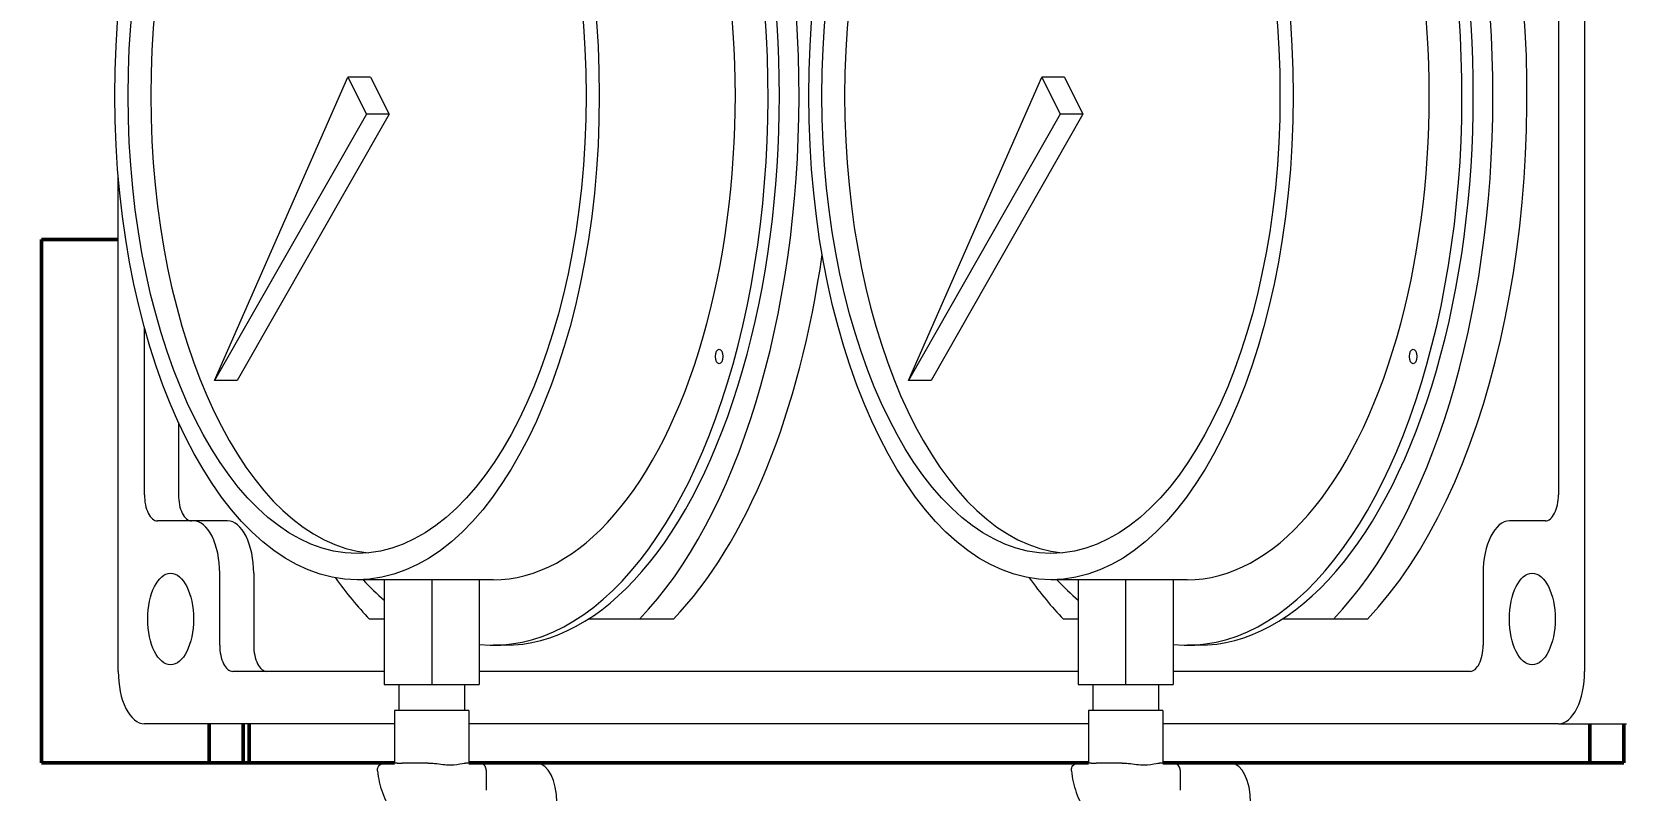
# Model space of a CAD drawing. Header units: inches. Extents: x 15 to 402, y 6 to 261.
# Drawn here: x 283.15 to 290.75, y 99.76 to 103.38 of the extents above; entities that cross this region are included whole.
import ezdxf

# ---------------------------------------------------------------- set-up
doc = ezdxf.new("R2010")
doc.units = ezdxf.units.IN
doc.header["$LTSCALE"] = 12
doc.header["$MEASUREMENT"] = 0
doc.layers.add('Dimension (ANSI)', color=7, linetype='Continuous', lineweight=25)
doc.layers.add('Visible (ANSI)', color=7, linetype='Continuous', lineweight=50)
doc.styles.add('MEMCOR Medium', font='arial.ttf')
doc.dimstyles.new('Default (ANSI)', dxfattribs={"dimscale": 12, "dimtxt": 0.15, "dimasz": 0.098425, "dimexe": 0.125, "dimexo": 0.0625, "dimgap": 0.031496, "dimtad": 0, "dimtih": 1, "dimtoh": 1, "dimdec": 4, "dimrnd": 1e-08, "dimzin": 3, "dimdsep": 46, "dimlunit": 5, "dimtxsty": 'MEMCOR Medium', "dimcen": 0.09, "dimdle": 0.393701, "dimclrd": 256, "dimclre": 256, "dimclrt": 256, "dimadec": 0, "dimazin": 1, "dimtfac": 0.8, "dimtofl": 0, "dimtmove": 0, "dimatfit": 3, "dimfxl": 1, "dimfrac": 1, "dimtolj": 1, "dimtzin": 4, "dimlwd": -1, "dimlwe": -1, "dimarcsym": 0})

# ---------------------------------------------------------------- blocks, each defined once
blk = doc.blocks.new('*D27')
at = {"layer": 'Defpoints', "color": 0, "transparency": 16777216}
for p in [(303.1786, 130.7691), (255.1653, 40.0141), (282.9742, 40.0141)]:
    blk.add_point(p, dxfattribs=at)
at = {"layer": 'Dimension (ANSI)', "transparency": 16777216}
for p, q in [((302.4286, 130.7691), (253.6653, 130.7691)), ((255.1653, 129.588), (255.1653, 91.5376)), ((255.1653, 41.1952), (255.1653, 79.2456)), ((282.2242, 40.0141), (253.6653, 40.0141))]:
    blk.add_line(p, q, dxfattribs=at)
for points in [[(254.9684, 129.588), (255.3621, 129.588), (255.1653, 130.7691)], [(254.9684, 41.1952), (255.3621, 41.1952), (255.1653, 40.0141)]]:
    blk.add_solid(points, dxfattribs=at)
at = {"layer": 'Dimension (ANSI)', "transparency": 16777216, "char_height": 1.8, "attachment_point": 5, "style": 'MEMCOR Medium'}
for s, insert in [('\\A1; \\fArial|b0|i0;\\H1.8000;90{\\H0.8x;\\S3#4;} in', (255.1653, 87.2406)), ('\\A1;[2305.2 mm]{\\P\\fArial|b0|i0;\\H1.8000;SHIPPING HEIGHT\\P\\fArial|b0|i0;\\H1.8000;REF.}', (255.1653, 81.0946))]:
    blk.add_mtext(s, dxfattribs=dict(at, insert=insert))

msp = doc.modelspace()

# ---------------------------------------------------------------- linework, layer by layer
at = {"layer": 'Visible (ANSI)', "linetype": 'Continuous', "lineweight": 18}
for p, q in [((290.558356, 107.826622), (290.558356, 100.326622)), ((290.433339, 106.982872), (290.433339, 101.170372)), ((284.017856, 101.715342), (284.654284, 103.164975)), ((284.762537, 103.164975), (284.654284, 103.164975)), ((284.654284, 103.164975), (284.742672, 102.988198)), ((284.762537, 103.164975), (284.850925, 102.988198)), ((287.330321, 101.715342), (287.966749, 103.164975)), ((288.075002, 103.164975), (287.966749, 103.164975)), ((287.966749, 103.164975), (288.055137, 102.988198)), ((288.075002, 103.164975), (288.16339, 102.988198)), ((284.742672, 102.988198), (284.017856, 101.715342)), ((284.850925, 102.988198), (284.126109, 101.715342)), ((284.850925, 102.988198), (284.742672, 102.988198)), ((288.055137, 102.988198), (287.330321, 101.715342)), ((288.16339, 102.988198), (287.438574, 101.715342)), ((288.16339, 102.988198), (288.055137, 102.988198)), ((283.558356, 100.326622), (283.558356, 102.691691)), ((283.683374, 101.170372), (283.683374, 101.969379)), ((284.126109, 101.715342), (284.017856, 101.715342)), ((287.438574, 101.715342), (287.330321, 101.715342)), ((283.845754, 101.514825), (283.845754, 101.170372)), ((283.917731, 101.045372), (283.745874, 101.045372)), ((284.080111, 101.045372), (283.917731, 101.045372)), ((290.370839, 101.045372), (290.198981, 101.045372)), ((284.042731, 100.451657), (284.042731, 100.795372)), ((284.205111, 100.795372), (284.205111, 100.451657)), ((290.073981, 100.795372), (290.073981, 100.451657)), ((284.827644, 100.764087), (284.698478, 100.764087)), ((284.827644, 100.764087), (284.827644, 100.264087)), ((285.054743, 100.764087), (284.827644, 100.764087)), ((285.054743, 100.764087), (285.054743, 100.264087)), ((285.281842, 100.764087), (285.054743, 100.764087)), ((285.281842, 100.764087), (285.281842, 100.264087)), ((285.347997, 100.764087), (285.281842, 100.764087)), ((288.140109, 100.764087), (288.010943, 100.764087)), ((288.140109, 100.764087), (288.140109, 100.264087)), ((288.367208, 100.764087), (288.140109, 100.764087)), ((288.367208, 100.764087), (288.367208, 100.264087)), ((288.594307, 100.764087), (288.367208, 100.764087)), ((288.594307, 100.764087), (288.594307, 100.264087)), ((288.660462, 100.764087), (288.594307, 100.764087)), ((284.827644, 100.576657), (284.75782, 100.576657)), ((286.046427, 100.576657), (285.802429, 100.576657)), ((286.208807, 100.576657), (286.046427, 100.576657)), ((288.140109, 100.576657), (288.070285, 100.576657)), ((289.358892, 100.576657), (289.114894, 100.576657)), ((289.521272, 100.576657), (289.358892, 100.576657)), ((285.402124, 100.451587), (285.347997, 100.451587)), ((288.714589, 100.451587), (288.660462, 100.451587)), ((284.827644, 100.326657), (284.105231, 100.326657)), ((288.140109, 100.326657), (285.281842, 100.326657)), ((290.011481, 100.326657), (288.594307, 100.326657)), ((284.827644, 100.264087), (285.054743, 100.264087)), ((284.897763, 100.264087), (284.897763, 100.139087)), ((285.054743, 100.264087), (285.281842, 100.264087)), ((285.211724, 100.264087), (285.211724, 100.139087)), ((288.140109, 100.264087), (288.367208, 100.264087)), ((288.210228, 100.264087), (288.210228, 100.139087)), ((288.367208, 100.264087), (288.594307, 100.264087)), ((288.524189, 100.264087), (288.524189, 100.139087)), ((285.232242, 100.139087), (284.877244, 100.139087)), ((284.877244, 100.139087), (284.877244, 99.889087)), ((285.232242, 100.139087), (285.232242, 99.889087)), ((288.544707, 100.139087), (288.189709, 100.139087)), ((288.189709, 100.139087), (288.189709, 99.889087)), ((288.544707, 100.139087), (288.544707, 99.889087)), ((284.877244, 100.076622), (283.683356, 100.076622)), ((288.189709, 100.076622), (285.232242, 100.076622)), ((290.433356, 100.076622), (288.544707, 100.076622)), ((290.433356, 100.076622), (290.758116, 100.076622)), ((284.890595, 99.889087), (284.830022, 99.889087)), ((284.974754, 99.889087), (284.91418, 99.889087)), ((285.038121, 99.889087), (284.974754, 99.889087)), ((285.280597, 99.889087), (285.216097, 99.889087)), ((285.293154, 99.886847), (285.558971, 99.886847)), ((285.368813, 99.886847), (285.368813, 99.889122)), ((285.493813, 99.889122), (285.493813, 99.886847)), ((288.20306, 99.889087), (288.142487, 99.889087)), ((288.287219, 99.889087), (288.226645, 99.889087)), ((288.350586, 99.889087), (288.287219, 99.889087)), ((288.593062, 99.889087), (288.528562, 99.889087)), ((288.605619, 99.886847), (288.871436, 99.886847)), ((285.314951, 99.854733), (285.314951, 99.759479)), ((288.627416, 99.854733), (288.627416, 99.759479))]:
    msp.add_line(p, q, dxfattribs=at)
at = {"layer": 'Visible (ANSI)'}
for p, q in [((283.192752, 102.389122), (283.251366, 102.389122)), ((283.192752, 102.389122), (283.192752, 99.889122)), ((283.558356, 102.389122), (283.251366, 102.389122)), ((283.993043, 99.889122), (283.993043, 100.076622)), ((284.155423, 100.076622), (284.155423, 99.889122)), ((284.183043, 100.076622), (284.183043, 99.889122)), ((290.583043, 99.889122), (290.583043, 100.076622)), ((290.745423, 100.076622), (290.745423, 99.889122)), ((283.251366, 99.889122), (283.192752, 99.889122)), ((283.251366, 99.889122), (283.993043, 99.889122)), ((284.155423, 99.889122), (283.993043, 99.889122)), ((284.183043, 99.889122), (284.155423, 99.889122)), ((284.183043, 99.889122), (284.877244, 99.889122)), ((285.232242, 99.889122), (288.189709, 99.889122)), ((288.544707, 99.889122), (290.583043, 99.889122)), ((290.745423, 99.889122), (290.583043, 99.889122))]:
    msp.add_line(p, q, dxfattribs=at)
at = {"layer": 'Visible (ANSI)', "linetype": 'Continuous', "lineweight": 18}
for centre, major_axis, start_param, end_param in [((285.402124, 103.076587), (0, 2.8125), 3.61752935, 6.89444076), ((288.714589, 103.076587), (0, 2.8125), 3.61752935, 6.89444076), ((285.347997, 103.076587), (0, 2.625), 3.09116764, 6.77611057), ((288.660462, 103.076587), (0, 2.625), 3.09116764, 6.77611057), ((288.876968, 103.076587), (0, 2.8125), 3.61752935, 6.28318531), ((285.402124, 103.076587), (0, 2.625), 3.14159265, 6.28318531), ((288.714589, 103.076587), (0, 2.625), 3.14159265, 6.28318531), ((285.347997, 103.076587), (0, 2.3125), 3.14159265, 6.28318531), ((288.660462, 103.076587), (0, 2.3125), 3.14159265, 6.28318531), ((284.806731, 103.076587), (0, 2.186419), 0.04953189, 3.09206076), ((288.119196, 103.076587), (0, 2.186419), 0.04953189, 3.09206076), ((285.564504, 103.076587), (0, -2.8125), 0.4759367, 1.2977393), ((283.745874, 101.170372), (0, -0.125), 4.71238898, 6.28318531), ((283.908254, 101.170372), (0, -0.125), 4.71238898, 6.28318531), ((290.370839, 101.170372), (0, -0.125), 0, 1.57079633), ((283.917731, 100.795372), (0, 0.25), 4.71238898, 6.28318531), ((284.080111, 100.795372), (0, 0.25), 4.71238898, 6.28318531), ((290.198981, 100.795372), (0, 0.25), 0, 1.57079633), ((285.402124, 103.076587), (0, 2.8125), 2.5303372, 2.66565596), ((285.347997, 103.076587), (0, 2.625), 2.64866739, 2.73393558), ((288.714589, 103.076587), (0, 2.8125), 2.5303372, 2.66565596), ((288.660462, 103.076587), (0, 2.625), 2.64866739, 2.73393558), ((284.105231, 100.451657), (0, -0.125), 4.71238898, 6.28318531), ((284.267611, 100.451657), (0, -0.125), 4.71238898, 6.28318531), ((290.011481, 100.451657), (0, -0.125), 0, 1.57079633), ((283.683356, 100.326622), (0, -0.25), 4.71238898, 6.28318531), ((290.433356, 100.326622), (0, -0.25), 0, 1.57079633), ((285.558971, 99.701587), (0, -0.18526), 0, 3.14159265), ((288.871436, 99.701587), (0, -0.18526), 0, 3.14159265)]:
    msp.add_ellipse(centre, major_axis=major_axis, ratio=0.5, start_param=start_param, end_param=end_param, dxfattribs=at)
for centre, major_axis in [((284.698478, 103.076587), (0, 2.3125)), ((288.010943, 103.076587), (0, 2.3125)), ((284.698478, 103.076587), (0, 2.186419)), ((288.010943, 103.076587), (0, 2.186419)), ((286.427236, 101.830389), (0, -0.035)), ((289.739701, 101.830389), (0, -0.035)), ((283.808356, 100.576622), (0, 0.21875)), ((290.308356, 100.576622), (0, 0.21875))]:
    msp.add_ellipse(centre, major_axis=major_axis, ratio=0.5, dxfattribs=at)
at = {"layer": 'Visible (ANSI)'}
msp.add_ellipse((289.081729, 92.014122), major_axis=(0, -9.5), ratio=0.70710678, start_param=3.73516589, end_param=3.73559395, dxfattribs=at)
at = {"layer": 'Visible (ANSI)', "linetype": 'Continuous', "lineweight": 18}
for points, knots in [([(284.796151, 99.852148), (284.795935, 99.854617), (284.795906, 99.857485), (284.796945, 99.864165), (284.798057, 99.868021), (284.801913, 99.875037), (284.804342, 99.878134), (284.809916, 99.883057), (284.812968, 99.884924), (284.819288, 99.887677), (284.8225, 99.888428), (284.827015, 99.889006), (284.828574, 99.889087), (284.830022, 99.889087)], [-0.0449190514, -0.0449190514, -0.0449190514, -0.0449190514, -0.0359352412, -0.0359352412, -0.0269514309, -0.0269514309, -0.0195576994, -0.0195576994, -0.0126124742, -0.0126124742, -0.0047005536, -0.0047005536, 0, 0, 0, 0]), ([(284.890595, 99.889087), (284.893687, 99.889128), (284.897206, 99.889046), (284.901025, 99.889046), (284.904844, 99.889046), (284.90928, 99.889128), (284.91418, 99.889087)], [1.118517942, 1.118517942, 1.118517942, 1.118517942, 1.176718059, 1.176718059, 1.176718059, 1.234918175, 1.234918175, 1.234918175, 1.234918175]), ([(285.038121, 99.889087), (285.048192, 99.88909), (285.058476, 99.888268), (285.094776, 99.884254), (285.120839, 99.879809), (285.143493, 99.879809), (285.166147, 99.879809), (285.186179, 99.884254), (285.206822, 99.888268), (285.21188, 99.88909), (285.216097, 99.889087)], [2.000751798, 2.000751798, 2.000751798, 2.000751798, 2.079672535, 2.079672535, 2.279000165, 2.279000165, 2.279000165, 2.478327794, 2.478327794, 2.557248531, 2.557248531, 2.557248531, 2.557248531]), ([(285.314951, 99.854733), (285.314951, 99.857394), (285.314686, 99.860407), (285.312971, 99.867081), (285.311474, 99.870761), (285.307086, 99.877283), (285.304396, 99.880119), (285.298484, 99.884525), (285.295316, 99.886109), (285.288854, 99.88835), (285.285632, 99.888857), (285.282035, 99.889067), (285.281304, 99.889087), (285.280597, 99.889087)], [-0.523598776, -0.523598776, -0.523598776, -0.523598776, -0.41887902, -0.41887902, -0.314159265, -0.314159265, -0.222728728, -0.222728728, -0.132557742, -0.132557742, -0.027837987, -0.027837987, 0, 0, 0, 0]), ([(288.108616, 99.852148), (288.1084, 99.854617), (288.108371, 99.857485), (288.10941, 99.864165), (288.110522, 99.868021), (288.114378, 99.875037), (288.116807, 99.878134), (288.122381, 99.883057), (288.125433, 99.884924), (288.131753, 99.887677), (288.134965, 99.888428), (288.13948, 99.889006), (288.141039, 99.889087), (288.142487, 99.889087)], [-0.0449190514, -0.0449190514, -0.0449190514, -0.0449190514, -0.0359352412, -0.0359352412, -0.0269514309, -0.0269514309, -0.0195576994, -0.0195576994, -0.0126124742, -0.0126124742, -0.0047005536, -0.0047005536, 0, 0, 0, 0]), ([(288.20306, 99.889087), (288.206152, 99.889128), (288.209671, 99.889046), (288.21349, 99.889046), (288.217308, 99.889046), (288.221745, 99.889128), (288.226645, 99.889087)], [1.118517942, 1.118517942, 1.118517942, 1.118517942, 1.176718059, 1.176718059, 1.176718059, 1.234918175, 1.234918175, 1.234918175, 1.234918175]), ([(288.350586, 99.889087), (288.360657, 99.88909), (288.370941, 99.888268), (288.407241, 99.884254), (288.433304, 99.879809), (288.455958, 99.879809), (288.478612, 99.879809), (288.498644, 99.884254), (288.519287, 99.888268), (288.524345, 99.88909), (288.528562, 99.889087)], [2.000751798, 2.000751798, 2.000751798, 2.000751798, 2.079672535, 2.079672535, 2.279000165, 2.279000165, 2.279000165, 2.478327794, 2.478327794, 2.557248531, 2.557248531, 2.557248531, 2.557248531]), ([(288.627416, 99.854733), (288.627416, 99.857394), (288.627151, 99.860407), (288.625436, 99.867081), (288.623939, 99.870761), (288.619551, 99.877283), (288.616861, 99.880119), (288.610949, 99.884525), (288.607781, 99.886109), (288.601319, 99.88835), (288.598097, 99.888857), (288.5945, 99.889067), (288.593769, 99.889087), (288.593062, 99.889087)], [-0.523598776, -0.523598776, -0.523598776, -0.523598776, -0.41887902, -0.41887902, -0.314159265, -0.314159265, -0.222728728, -0.222728728, -0.132557742, -0.132557742, -0.027837987, -0.027837987, 0, 0, 0, 0]), ([(284.796151, 99.852148), (284.799287, 99.816384), (284.807003, 99.781096), (284.831148, 99.714202), (284.847578, 99.682599), (284.888145, 99.625712), (284.912287, 99.600434), (284.966586, 99.558638), (284.996748, 99.542138), (285.060501, 99.519851), (285.094077, 99.514087), (285.127669, 99.514087)], [1.67170202, 1.67170202, 1.67170202, 1.67170202, 1.96568015, 1.96568015, 2.25965827, 2.25965827, 2.5536364, 2.5536364, 2.84761453, 2.84761453, 3.14159265, 3.14159265, 3.14159265, 3.14159265]), ([(288.108616, 99.852148), (288.111752, 99.816384), (288.119468, 99.781096), (288.143612, 99.714202), (288.160043, 99.682599), (288.20061, 99.625712), (288.224752, 99.600434), (288.279051, 99.558638), (288.309213, 99.542138), (288.372966, 99.519851), (288.406541, 99.514087), (288.440134, 99.514087)], [1.67170202, 1.67170202, 1.67170202, 1.67170202, 1.96568015, 1.96568015, 2.25965827, 2.25965827, 2.5536364, 2.5536364, 2.84761453, 2.84761453, 3.14159265, 3.14159265, 3.14159265, 3.14159265])]:
    msp.add_open_spline(points, degree=3, knots=knots, dxfattribs=at)

# ---------------------------------------------------------------- dimensions: what is measured, and where the dimension line sits
at = {"layer": 'Dimension (ANSI)'}
dim = msp.add_linear_dim(base=(255.165265, 40.014122), p1=(303.178631, 130.769122), p2=(282.97425, 40.014122), angle=90, text=' \\fArial|b0|i0;\\H1.8000;<> in\\X[2305.2 mm]{\\P\\fArial|b0|i0;\\H1.8000;SHIPPING HEIGHT\\P\\fArial|b0|i0;\\H1.8000;REF.}', dimstyle='Default (ANSI)', override={"dimgap": 0.031496, "dimdec": 4, "dimpost": '', "dimtol": 0, "dimlim": 0, "dimtp": 0, "dimtm": 0, "dimtdec": 2, "dimatfit": 1}, dxfattribs=at)
dim.commit()
dim.dimension.update_dxf_attribs({"geometry": '*D27', "text_midpoint": (255.165265, 85.391622), "dimtype": 160})

doc.saveas('drawing.dxf')
